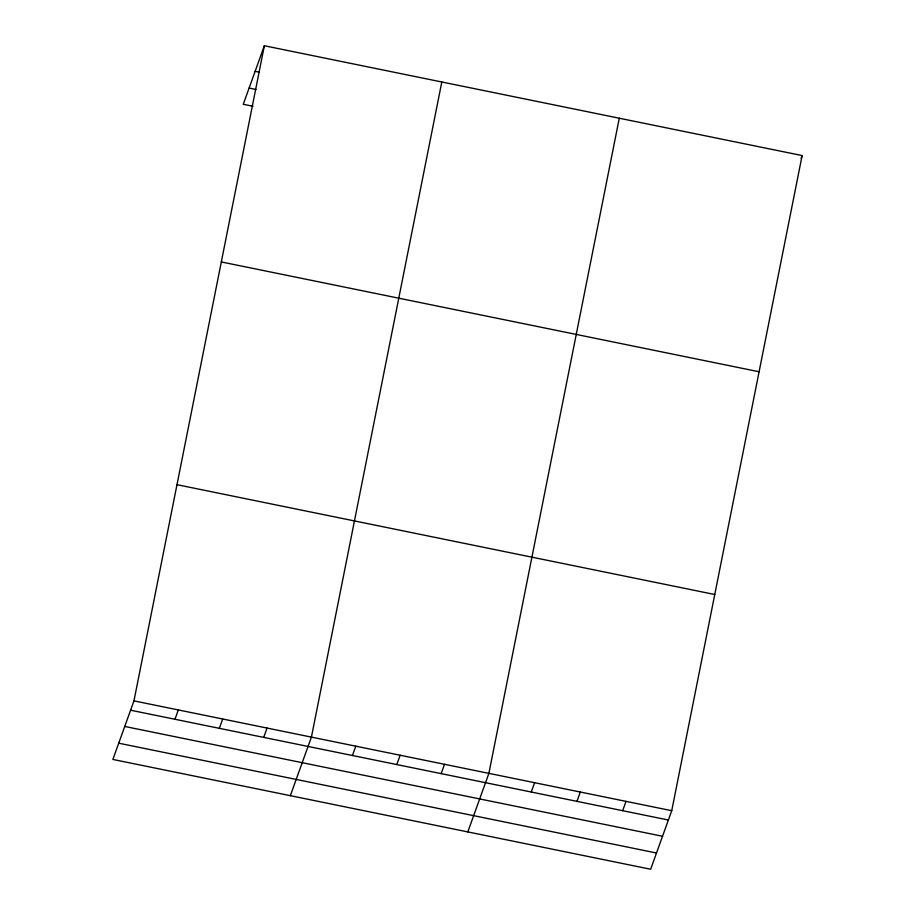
<?xml version="1.0" encoding="UTF-8"?>
<svg xmlns="http://www.w3.org/2000/svg" width="915" height="915" viewBox="0 0 915 915"><rect width="100%" height="100%" fill="white"/><g stroke="black" fill="none" stroke-linecap="round" stroke-linejoin="round"><path stroke-width="1.37" d="M133.956 700.879L264.344 45.75L802.123 155.561L671.736 810.701L650.657 869.25L112.877 759.439L133.956 700.879L671.736 810.701M441.808 81.984L311.42 737.124L290.341 795.673M619.283 118.229L488.885 773.358L467.805 831.918M264.344 45.75L243.264 104.299L252.975 106.277M174.971 719.27L178.322 709.949M219.337 728.329L222.688 719.007M263.703 737.387L267.054 728.065M352.435 755.504L355.786 746.183M396.801 764.563L400.152 755.241M441.167 773.621L444.518 764.3M531.249 792.024L534.6 782.702M801.163 158.226L802.123 155.561M576.953 801.357L580.316 792.035M622.669 810.69L626.02 801.368M255.136 71.324L259.3 72.171M249.12 88.057L256.051 89.476M221.316 261.942L759.095 371.765M176.984 484.687L714.764 594.51M130.605 710.212L668.373 820.023M124.749 726.453L662.529 836.264M118.721 743.186L656.501 853.009"/></g></svg>
